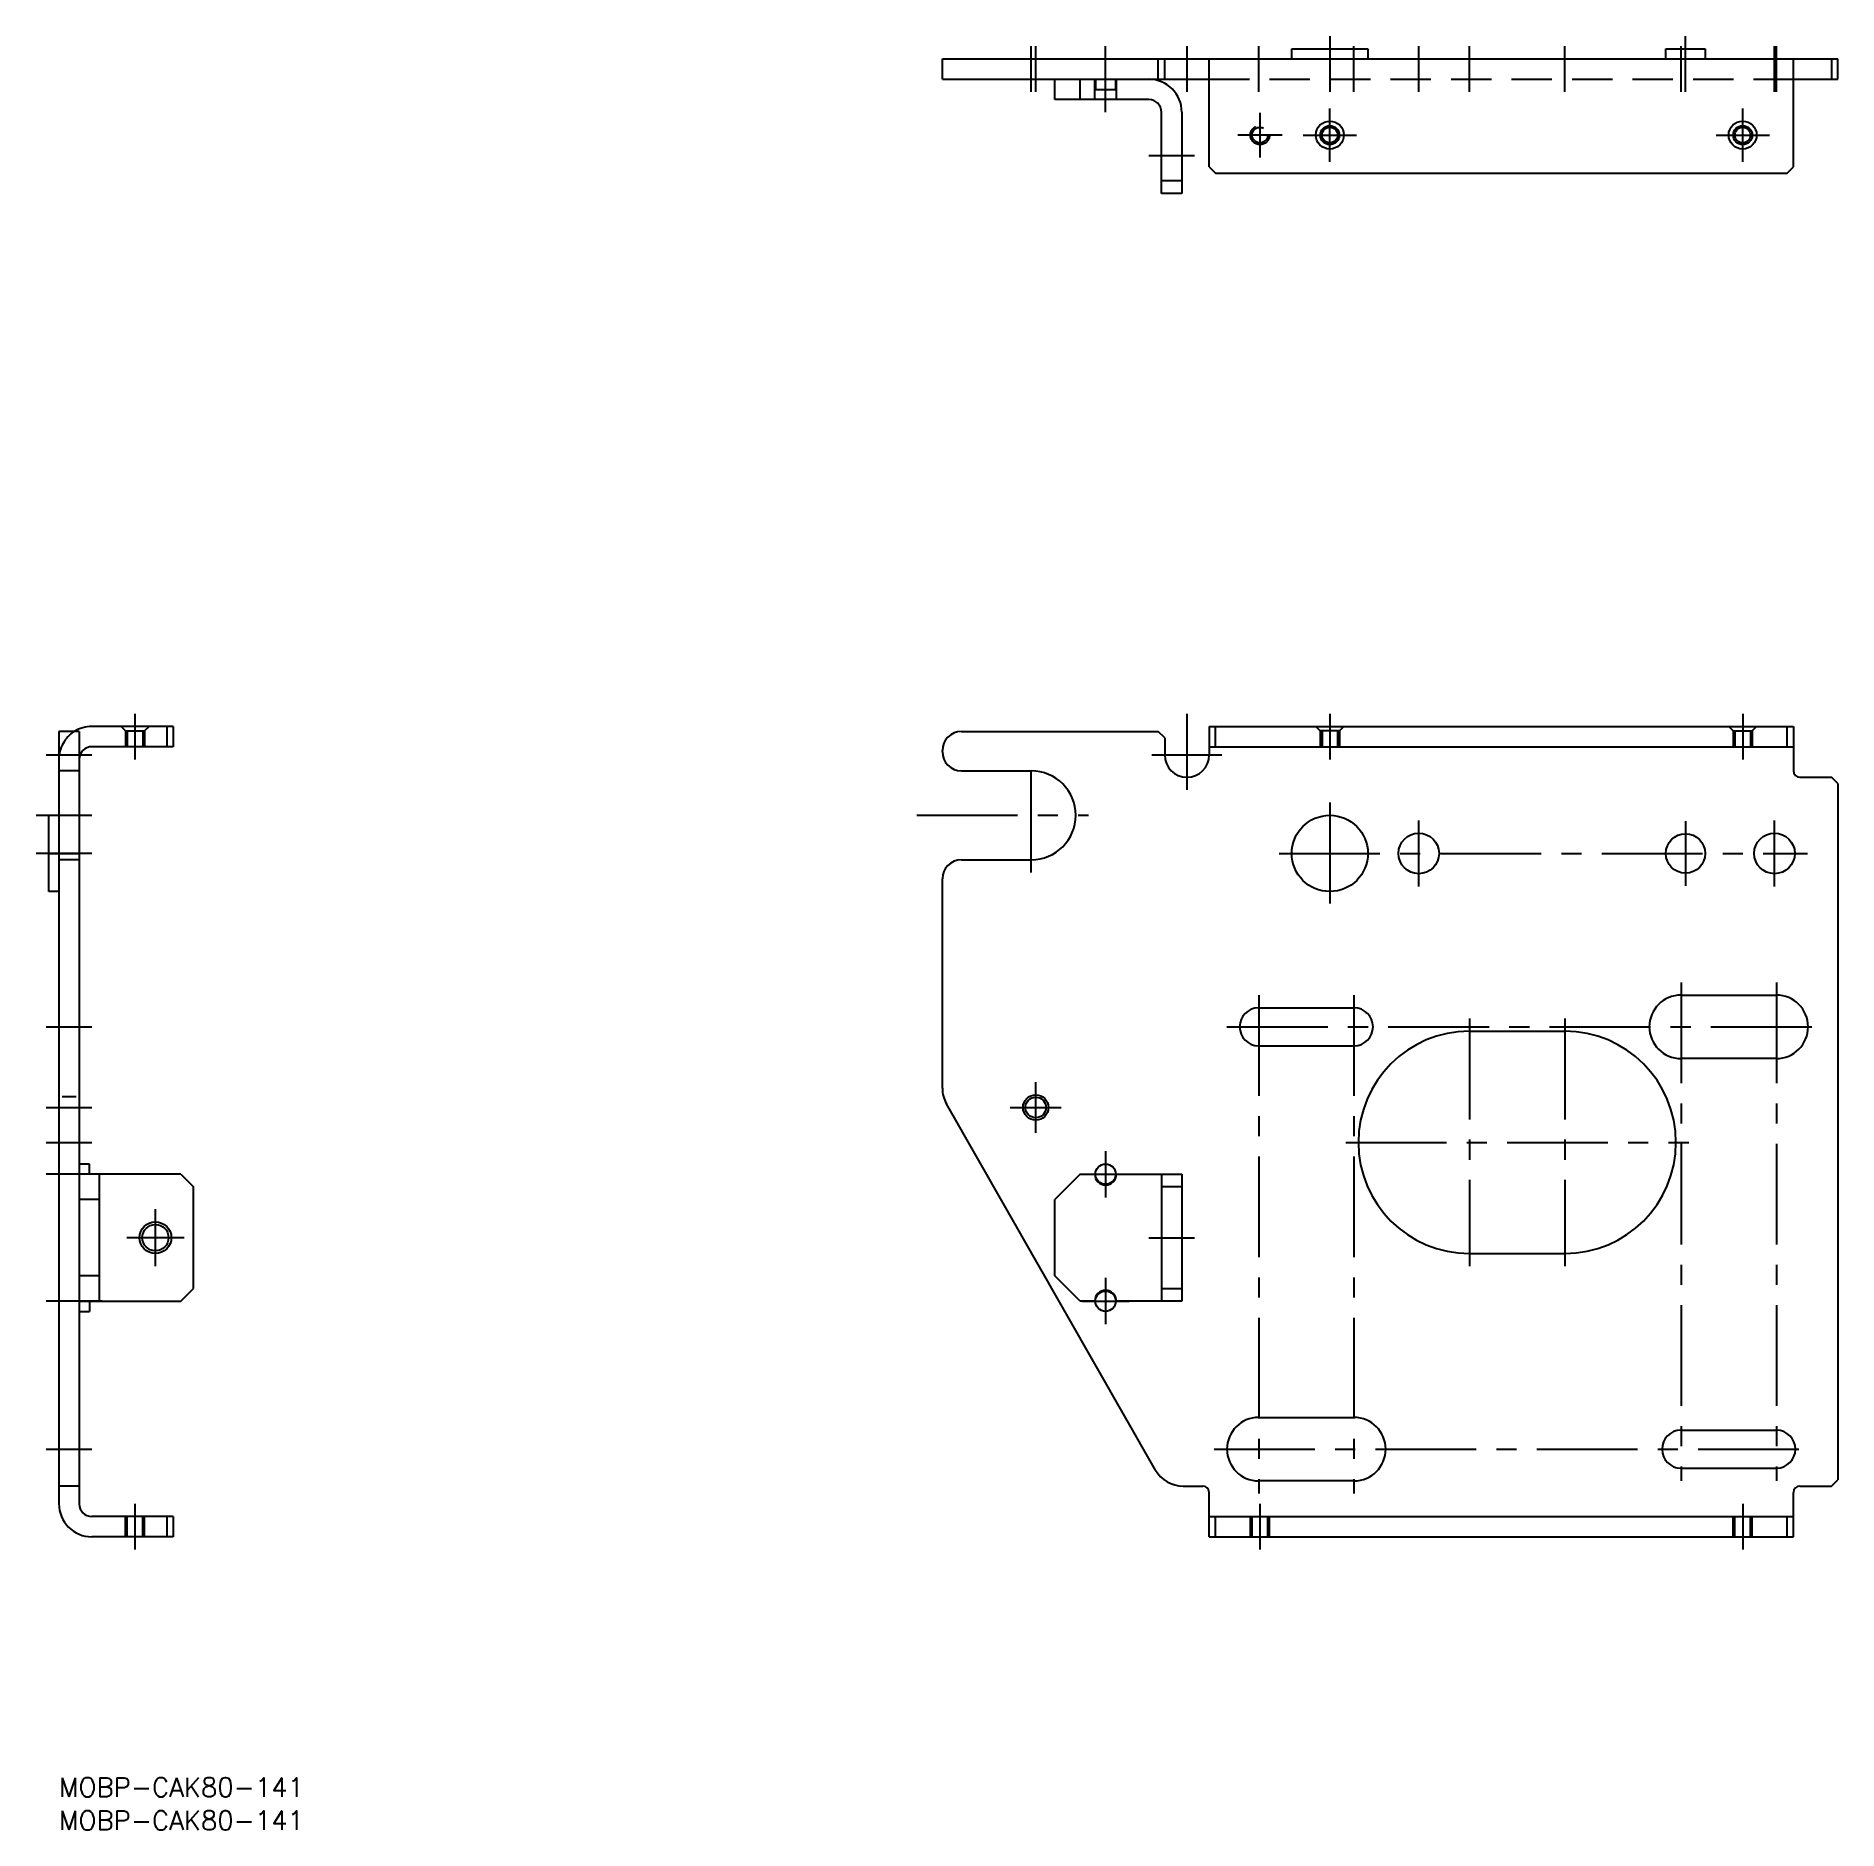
# Model space of a CAD drawing. Extents: x -4 to 280, y -8 to 274.
import ezdxf

# ---------------------------------------------------------------- set-up
doc = ezdxf.new("R2010")
doc.units = 0
doc.header["$LTSCALE"] = 0.5
doc.linetypes.add('CENTER', pattern=[50.8, 31.75, -6.35, 6.35, -6.35])
doc.linetypes.add('DASHED', pattern=[19.05, 12.7, -6.35])
doc.layers.get('0').update_dxf_attribs({"linetype": 'CONTINUOUS'})
doc.layers.add('CENTER', color=1, linetype='CENTER')
doc.styles.get("Standard").update_dxf_attribs({"font": 'txt.shx', "height": 3, "bigfont": 'bigfont.shx'})

# ---------------------------------------------------------------- blocks, each defined once
blk = doc.blocks.new('*U78')
at = {"color": 7, "linetype": 'CONTINUOUS'}
blk.add_text('MOBP-CAK80-141', height=3, dxfattribs=at).set_placement((0, -3))
blk = doc.blocks.new('*U79')
at = {"color": 7, "linetype": 'CONTINUOUS'}
blk.add_text('MOBP-CAK80-141', height=3, dxfattribs=at).set_placement((0, -8.23))

msp = doc.modelspace()

# ---------------------------------------------------------------- linework, layer by layer
at = {"color": 7, "linetype": 'CONTINUOUS'}
for p, q in [((139.09, 270.61), (280.09, 270.61)), ((139.09, 267.41), (139.09, 270.61)), ((173.09, 267.41), (173.09, 270.61)), ((174.09, 267.41), (174.09, 270.61)), ((181.09, 253.61), (181.09, 270.61)), ((194.09, 270.61), (194.09, 272.21)), ((194.09, 272.21), (206.09, 272.21)), ((206.09, 272.21), (206.09, 270.61)), ((252.99, 270.61), (252.99, 272.21)), ((252.99, 272.21), (259.19, 272.21)), ((259.19, 272.21), (259.19, 270.61)), ((273.09, 253.61), (273.09, 270.61)), ((279.09, 270.61), (279.09, 267.41)), ((280.09, 267.41), (280.09, 270.61)), ((139.09, 267.41), (181.09, 267.41)), ((156.79, 264.21), (156.79, 267.41)), ((160.79, 264.21), (160.79, 267.41)), ((163.09, 264.21), (163.09, 267.41)), ((163.19, 267.41), (163.19, 265.81)), ((166.39, 265.81), (166.39, 267.41)), ((166.49, 264.21), (166.49, 267.41)), ((273.09, 267.41), (280.09, 267.41)), ((171.59, 264.21), (156.79, 264.21)), ((163.19, 265.81), (166.39, 265.81)), ((173.59, 249.41), (173.59, 262.21)), ((176.79, 262.21), (176.79, 249.41)), ((181.09, 253.61), (182.09, 252.61)), ((182.09, 252.61), (272.09, 252.61)), ((272.09, 252.61), (273.09, 253.61)), ((176.79, 251.41), (173.59, 251.41)), ((176.79, 249.41), (173.59, 249.41)), ((3.2, 164.72), (0, 164.72)), ((0, 164.72), (0, 43.12)), ((3.2, 164.72), (3.2, 43.12)), ((18, 165.52), (5.2, 165.52)), ((17, 165.52), (17, 162.32)), ((18, 165.52), (18, 162.32)), ((142.09, 164.72), (173.09, 164.72)), ((174.09, 163.72), (173.09, 164.72)), ((181.09, 165.52), (273.09, 165.52)), ((181.09, 165.52), (181.09, 161.02)), ((181.09, 165.52), (273.09, 165.52)), ((182.09, 162.32), (182.09, 165.52)), ((272.09, 162.32), (272.09, 165.52)), ((273.09, 165.52), (273.09, 158.52)), ((18, 162.32), (5.2, 162.32)), ((139.09, 161.52), (139.09, 161.72)), ((174.09, 163.72), (174.09, 161.02)), ((181.09, 162.32), (273.09, 162.32)), ((3.2, 158.52), (0, 158.52)), ((142.09, 158.52), (153.09, 158.52)), ((274.09, 157.52), (279.09, 157.52)), ((280.09, 156.52), (279.09, 157.52)), ((280.09, 156.52), (280.09, 46.92)), ((-1.6, 139.52), (-1.6, 151.52)), ((-1.6, 151.52), (0, 151.52)), ((-1.6, 145.52), (3.2, 145.52)), ((3.2, 144.52), (0, 144.52)), ((142.09, 144.52), (153.09, 144.52)), ((0, 139.52), (-1.6, 139.52)), ((139.09, 108.55), (139.09, 141.52)), ((255.39, 123.22), (270.39, 123.22)), ((188.89, 121.22), (203.89, 121.22)), ((222.09, 117.52), (237.09, 117.52)), ((188.89, 115.22), (203.89, 115.22)), ((270.39, 113.22), (255.39, 113.22)), ((172.65, 48.44), (139.75, 106.07)), ((4.8, 96.62), (3.2, 96.62)), ((4.8, 95.02), (4.8, 96.62)), ((19.2, 95.02), (3.2, 95.02)), ((6.4, 75.02), (6.4, 95.02)), ((19.2, 95.02), (21.2, 93.02)), ((160.79, 95.02), (156.79, 91.02)), ((160.79, 95.02), (163.09, 95.02)), ((166.49, 95.02), (176.79, 95.02)), ((173.59, 95.02), (173.59, 75.02)), ((176.79, 95.02), (176.79, 75.02)), ((6.4, 91.02), (3.2, 91.02)), ((21.2, 77.02), (21.2, 93.02)), ((156.79, 79.02), (156.79, 91.02)), ((176.79, 93.02), (173.59, 93.02)), ((222.09, 82.52), (237.09, 82.52)), ((6.4, 79.02), (3.2, 79.02)), ((19.2, 75.02), (21.2, 77.02)), ((160.79, 75.02), (156.79, 79.02)), ((173.59, 77.02), (176.79, 77.02)), ((3.2, 75.02), (19.2, 75.02)), ((4.8, 75.02), (4.8, 73.42)), ((163.09, 75.02), (160.79, 75.02)), ((176.79, 75.02), (166.49, 75.02)), ((3.2, 73.42), (4.8, 73.42)), ((188.89, 56.72), (203.89, 56.72)), ((255.39, 54.72), (270.39, 54.72)), ((255.39, 48.72), (270.39, 48.72)), ((3.2, 45.92), (0, 45.92)), ((176.99, 45.92), (180.09, 45.92)), ((203.89, 46.72), (188.89, 46.72)), ((274.09, 45.92), (279.09, 45.92)), ((279.09, 45.92), (280.09, 46.92)), ((181.09, 37.92), (181.09, 44.92)), ((273.09, 37.92), (273.09, 44.92)), ((18, 41.12), (5.2, 41.12)), ((17, 41.12), (17, 37.92)), ((18, 41.12), (18, 37.92)), ((181.09, 41.12), (273.09, 41.12)), ((182.09, 37.92), (182.09, 41.12)), ((272.09, 37.92), (272.09, 41.12)), ((18, 37.92), (5.2, 37.92)), ((181.09, 37.92), (273.09, 37.92))]:
    msp.add_line(p, q, dxfattribs=at)
at = {"color": 3, "linetype": 'DASHED'}
for p, q in [((181.09, 267.41), (273.09, 267.41)), ((9.8, 165.52), (10.5, 164.82)), ((10.5, 164.82), (13.5, 164.82)), ((10.5, 164.82), (10.5, 162.32)), ((10.77, 164.82), (10.77, 162.32)), ((13.23, 164.82), (13.23, 162.32)), ((13.5, 164.82), (14.2, 165.52)), ((13.5, 164.82), (13.5, 162.32)), ((198.59, 164.82), (197.89, 165.52)), ((198.59, 164.82), (198.59, 162.32)), ((201.59, 164.82), (198.59, 164.82)), ((198.86, 164.82), (198.86, 162.32)), ((201.32, 164.82), (201.32, 162.32)), ((202.29, 165.52), (201.59, 164.82)), ((201.59, 164.82), (201.59, 162.32)), ((262.89, 165.52), (263.59, 164.82)), ((262.89, 165.52), (263.59, 164.82)), ((263.59, 164.82), (263.59, 162.32)), ((263.59, 164.82), (263.59, 162.32)), ((263.59, 164.82), (266.59, 164.82)), ((263.86, 164.82), (263.86, 162.32)), ((263.86, 164.55), (263.86, 162.32)), ((266.32, 164.82), (266.32, 162.32)), ((266.32, 164.82), (266.32, 162.32)), ((266.59, 164.82), (267.29, 165.52)), ((266.59, 164.82), (267.29, 165.52)), ((266.59, 164.82), (266.59, 162.32)), ((266.59, 164.82), (266.59, 162.32)), ((10.5, 37.92), (10.5, 41.12)), ((10.77, 37.92), (10.77, 41.12)), ((13.23, 37.92), (13.23, 41.12)), ((13.5, 37.92), (13.5, 41.12)), ((187.59, 37.92), (187.59, 41.12)), ((187.86, 37.92), (187.86, 41.12)), ((190.32, 37.92), (190.32, 41.12)), ((190.59, 37.92), (190.59, 41.12)), ((263.59, 37.92), (263.59, 41.12)), ((263.86, 37.92), (263.86, 41.12)), ((266.32, 37.92), (266.32, 41.12)), ((266.59, 37.92), (266.59, 41.12))]:
    msp.add_line(p, q, dxfattribs=at)
at = {"color": 3, "linetype": 'CONTINUOUS'}
msp.add_line((2.7, 107.22), (0.5, 107.22), dxfattribs=at)
at = {"color": 3, "linetype": 'DASHED'}
for radius in [1.5, 1.23]:
    msp.add_circle((189.09, 258.61), radius, dxfattribs=at)
at = {"color": 7, "linetype": 'CONTINUOUS'}
for centre, radius in [((200.09, 258.61), 2.2), ((200.09, 258.61), 1.23), ((265.09, 258.61), 2.2), ((265.09, 258.61), 1.23), ((200.09, 145.52), 6), ((214.09, 145.52), 3.2), ((256.09, 145.52), 3.1), ((270.09, 145.52), 3.2), ((153.79, 105.52), 1.62), ((164.79, 95.02), 1.6), ((15.2, 85.02), 2.07), ((164.79, 75.02), 1.6)]:
    msp.add_circle(centre, radius, dxfattribs=at)
at = {"color": 3, "linetype": 'CONTINUOUS'}
for centre, radius in [((200.09, 258.61), 1.5), ((265.09, 258.61), 1.5), ((153.79, 105.52), 2), ((15.2, 85.02), 2.5)]:
    msp.add_circle(centre, radius, dxfattribs=at)
at = {"color": 7, "linetype": 'CONTINUOUS'}
for centre, radius, start, end in [((171.59, 262.21), 5.2, 0, 90), ((171.59, 262.21), 2, 0, 90), ((5.2, 160.32), 5.2, 90, 122.2042), ((142.09, 161.72), 3, 90, 180), ((5.2, 160.32), 2, 90, 180), ((142.09, 161.52), 3, 180, 270), ((177.59, 161.02), 3.5, 180, 0), ((153.09, 151.52), 7, 270, 90), ((274.09, 158.52), 1, 180, 270), ((142.09, 141.52), 3, 90, 180), ((255.39, 118.22), 5, 90, 270), ((270.39, 118.22), 5, 270, 90), ((188.89, 118.22), 3, 90, 270), ((203.89, 118.22), 3, 270, 90), ((222.09, 100.02), 17.5, 90, 270), ((237.09, 100.02), 17.5, 270, 90), ((144.09, 108.55), 5, 180, 209.7248), ((164.79, 95.02), 1.7, 180, 0), ((164.79, 75.02), 1.7, 0, 180), ((188.89, 51.72), 5, 90, 270), ((203.89, 51.72), 5, 270, 90), ((255.39, 51.72), 3, 90, 270), ((270.39, 51.72), 3, 270, 90), ((176.99, 50.92), 5, 209.7248, 270), ((180.09, 44.92), 1, 0, 90), ((274.09, 44.92), 1, 90, 180), ((5.2, 43.12), 5.2, 180, 270), ((5.2, 43.12), 2, 180, 270)]:
    msp.add_arc(centre, radius, start, end, dxfattribs=at)
at = {"color": 3, "linetype": 'DASHED'}
msp.add_arc((5.2, 160.32), 5.2, 122.2042, 180, dxfattribs=at)
at = {"layer": 'CENTER', "color": 1, "linetype": 'CENTER'}
for p, q in [((153.09, 265.41), (153.09, 272.61)), ((153.79, 265.41), (153.79, 272.61)), ((164.79, 262.21), (164.79, 272.61)), ((177.59, 272.61), (177.59, 265.41)), ((188.89, 265.41), (188.89, 272.61)), ((200.09, 274.21), (200.09, 265.41)), ((203.89, 265.41), (203.89, 272.61)), ((214.09, 265.41), (214.09, 272.61)), ((222.09, 265.41), (222.09, 272.61)), ((237.09, 265.41), (237.09, 272.61)), ((255.39, 265.41), (255.39, 272.61)), ((256.09, 265.41), (256.09, 274.21)), ((270.09, 265.41), (270.09, 272.61)), ((270.39, 265.41), (270.39, 272.61)), ((189.09, 262.11), (189.09, 255.11)), ((200.09, 254.41), (200.09, 262.81)), ((265.09, 254.41), (265.09, 262.81)), ((192.59, 258.61), (185.59, 258.61)), ((195.89, 258.61), (204.29, 258.61)), ((260.89, 258.61), (269.29, 258.61)), ((171.59, 255.41), (178.79, 255.41)), ((12, 160.32), (12, 167.52)), ((177.59, 167.52), (177.59, 155.52)), ((200.09, 167.52), (200.09, 160.32)), ((265.09, 167.52), (265.09, 160.32)), ((-2, 161.02), (5.2, 161.02)), ((153.09, 142.52), (153.09, 160.52)), ((172.09, 161.02), (183.09, 161.02)), ((200.09, 153.52), (200.09, 137.52)), ((-3.6, 151.52), (5.2, 151.52)), ((135.05, 151.52), (162.09, 151.52)), ((214.09, 140.32), (214.09, 150.72)), ((256.09, 150.62), (256.09, 140.42)), ((270.09, 140.32), (270.09, 150.72)), ((5.2, 145.52), (-3.6, 145.52)), ((192.09, 145.52), (275.29, 145.52)), ((255.39, 125.22), (255.39, 46.72)), ((270.39, 125.22), (270.39, 46.72)), ((188.89, 123.22), (188.89, 44.72)), ((203.89, 123.22), (203.89, 44.72)), ((222.09, 119.52), (222.09, 80.52)), ((237.09, 119.52), (237.09, 80.52)), ((-2, 118.22), (5.2, 118.22)), ((183.88, 118.22), (277.39, 118.22)), ((153.79, 101.52), (153.79, 109.52)), ((-2, 105.52), (5.2, 105.52)), ((149.79, 105.52), (157.79, 105.52)), ((-2, 100.02), (5.2, 100.02)), ((202.59, 100.02), (256.59, 100.02)), ((164.79, 98.62), (164.79, 91.32)), ((6.8, 95.02), (-2, 95.02)), ((161.09, 95.02), (168.49, 95.02)), ((15.2, 80.52), (15.2, 89.52)), ((19.7, 85.02), (10.7, 85.02)), ((171.59, 85.02), (178.79, 85.02)), ((164.79, 78.72), (164.79, 71.42)), ((6.8, 75.02), (-2, 75.02)), ((161.09, 75.02), (168.49, 75.02)), ((-2, 51.72), (5.2, 51.72)), ((181.88, 51.72), (275.39, 51.72)), ((12, 35.92), (12, 43.12)), ((189.09, 43.12), (189.09, 35.92)), ((265.09, 43.12), (265.09, 35.92))]:
    msp.add_line(p, q, dxfattribs=at)

# ---------------------------------------------------------------- block references
at = {"color": 7, "linetype": 'CONTINUOUS'}
for name in ['*U78', '*U79']:
    msp.add_blockref(name, (0, 0), dxfattribs=at)

doc.saveas('drawing.dxf')
